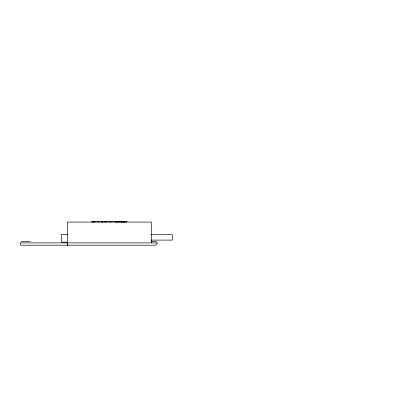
<?xml version="1.0" encoding="UTF-8"?>
<svg xmlns="http://www.w3.org/2000/svg" width="410" height="410" viewBox="0 0 410 410"><rect width="100%" height="100%" fill="white"/><g stroke="black" fill="none" stroke-linecap="round" stroke-linejoin="round"><path stroke-width="0.61" d="M67.353 242.894L67.353 245.206L67.353 222.082L151.372 222.082L151.372 242.894M123.723 222.082L124.245 222.082L124.245 221.62L123.723 221.62L123.835 222.082M124.681 222.082L124.983 222.082M115.405 222.082L115.256 221.62L118.838 221.62L118.838 222.082M95.766 221.62L98.221 221.62M98.477 221.62L98.477 222.082L98.446 221.62L100.542 221.62M102.346 222.082L102.346 221.62L104.719 221.62M106.825 221.62L109.28 221.62M112.058 221.62L109.752 221.62L109.752 222.082M112.345 221.62L114.8 221.62M124.655 221.62L126.967 221.62L126.89 222.082M67.568 234.3L61.444 234.3L61.444 242.161L67.609 242.161M150.824 234.71L172.328 234.71L172.328 240.101L150.824 240.101M21.048 241.352L30.284 241.352M151.152 241.352L156.548 241.352M126.48 221.62L126.48 222.082M123.753 221.62L123.753 222.082M123.072 222.082L123.072 221.62L119.489 221.62L119.489 222.082M122.61 221.62L122.61 222.082M121.514 221.62L121.514 222.082M121.14 221.62L121.14 222.082M121.063 221.62L121.052 222.082M119.951 221.62L119.951 222.082M118.377 221.62L118.377 222.082M117.28 221.62L117.28 222.082M116.906 221.62L116.906 222.082M116.829 221.62L116.829 222.082M116.819 221.62L116.819 222.082M115.717 221.62L115.717 222.082M110.218 221.62L110.218 222.082M106.349 222.082L106.349 221.62L104.893 221.62L104.893 222.082M105.888 221.62L105.888 222.082M104.253 221.62L104.253 222.082M102.797 221.62L102.797 222.082M102.397 221.62L102.423 222.082M101.747 222.082L101.747 221.62L101.157 221.62L101.157 222.082M95.289 222.082L95.289 221.62L91.707 221.62L91.707 222.082M94.828 221.62L94.828 222.082M93.731 221.62L93.731 222.082M93.357 221.62L93.357 222.082M93.27 221.62L93.27 222.082M92.168 221.62L92.168 222.082M20.5 242.894L20.5 245.206L155.39 245.206L157.701 242.894L20.5 242.894"/></g></svg>
